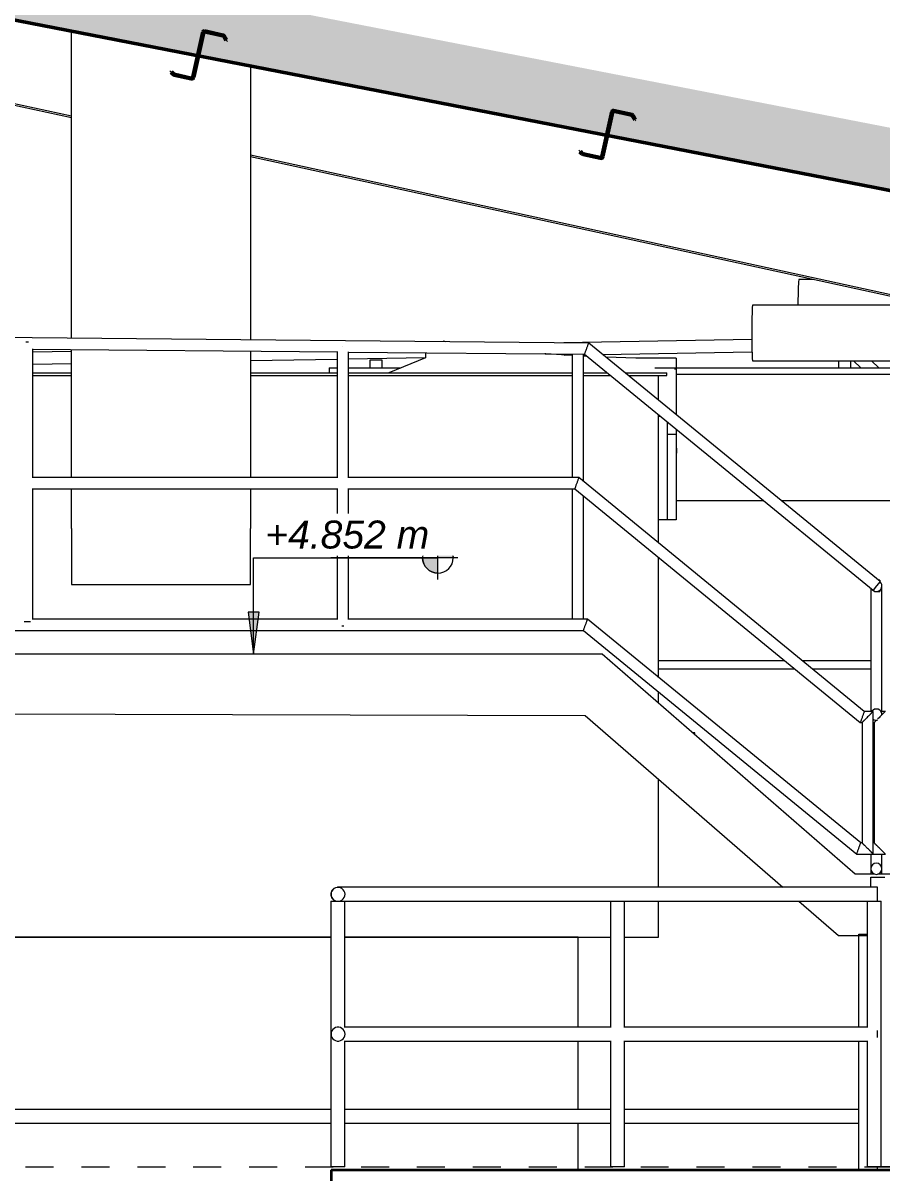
# Model space of a CAD drawing. Header units: metres. Extents: x 62 to 165, y -3 to 9.
# Drawn here: x 118.069 to 121.141, y 2.995 to 7.109 of the extents above; entities that cross this region are included whole.
import ezdxf

# ---------------------------------------------------------------- set-up
doc = ezdxf.new("R2010")
doc.units = ezdxf.units.M
doc.linetypes.add('Centro', pattern=[0.03175, 0.00635, -0.004763, 0.015875, -0.004763])
for name, color, linetype, lineweight in [('A-FLOR-HRAL', 7, 'Continuous', 18), ('A-FLOR-LEVL', 7, 'Continuous', 9), ('A-GENM', 7, 'Continuous', 18), ('A-ROOF', 7, 'Continuous', 18), ('A-ROOF-PATT', 7, 'Continuous', 50), ('E-CABL-TRAY', 7, 'Continuous', 18), ('G-ANNO-DIMS', 7, 'Continuous', 9), ('P-PIPE', 7, 'Continuous', 18), ('S-BEAM', 7, 'Continuous', 18)]:
    doc.layers.add(name, color=color, linetype=linetype, lineweight=lineweight)
doc.styles.add('Arial_I', font='ariali.ttf', dxfattribs={"height": 0.1})

# ---------------------------------------------------------------- blocks, each defined once
blk = doc.blocks.new('Railing - 50mm-V9-Corte 02')
at = {"layer": 'A-FLOR-HRAL'}
for p, q in [((-81.6189, 3.9673), (-81.6189, 3.5162)), ((-81.6189, 3.9673), (-81.5937, 3.9673)), ((-81.5937, 3.9673), (-81.5689, 3.9673)), ((-81.5689, 3.0173), (-81.5689, 3.9673)), ((-81.6189, 3.4683), (-81.6189, 3.0173)), ((-81.5937, 3.0173), (-81.6189, 3.0173)), ((-81.5689, 3.0173), (-81.5937, 3.0173))]:
    blk.add_line(p, q, dxfattribs=at)
blk = doc.blocks.new('Railing - 50mm-V11-Corte 02')
at = {"layer": 'A-FLOR-HRAL'}
for p, q in [((-83.5368, 3.9673), (-83.5368, 3.0173)), ((-83.5368, 3.9673), (-83.5116, 3.9673)), ((-83.5116, 3.9673), (-83.4868, 3.9673)), ((-83.4868, 3.516), (-83.4868, 3.9673)), ((-83.4868, 3.0173), (-83.4868, 3.4685)), ((-83.5116, 3.0173), (-83.5368, 3.0173)), ((-83.4868, 3.0173), (-83.5116, 3.0173))]:
    blk.add_line(p, q, dxfattribs=at)
blk = doc.blocks.new('Railing - 50mm-V13-Corte 02')
at = {"layer": 'A-FLOR-HRAL'}
for p, q in [((-82.5368, 3.9673), (-82.5368, 3.5162)), ((-82.5368, 3.9673), (-82.5116, 3.9673)), ((-82.5116, 3.9673), (-82.4868, 3.9673)), ((-82.4868, 3.516), (-82.4868, 3.9673)), ((-82.5368, 3.4683), (-82.5368, 3.0173)), ((-82.4868, 3.0173), (-82.4868, 3.4685)), ((-82.5116, 3.0173), (-82.5368, 3.0173)), ((-82.4868, 3.0173), (-82.5116, 3.0173))]:
    blk.add_line(p, q, dxfattribs=at)
blk = doc.blocks.new('Railing - Railing-1311130-Corte 02')
at = {"layer": 'A-FLOR-HRAL'}
for p, q in [((-83.5112, 4.0173), (-83.5118, 4.0173)), ((-81.5814, 4.0173), (-83.5118, 4.0173)), ((-83.5118, 3.9673), (-83.5112, 3.9673)), ((-83.4886, 3.9673), (-82.5348, 3.9673)), ((-82.4887, 3.9673), (-81.6169, 3.9673)), ((-83.5112, 3.5173), (-83.5118, 3.5173)), ((-82.5348, 3.5173), (-83.4886, 3.5173)), ((-81.6169, 3.5173), (-82.4887, 3.5173)), ((-83.5118, 3.4673), (-83.5112, 3.4673)), ((-83.4886, 3.4673), (-82.5348, 3.4673)), ((-82.4887, 3.4673), (-81.6169, 3.4673))]:
    blk.add_line(p, q, dxfattribs=at)
at = {"layer": 'A-FLOR-HRAL', "flags": 128}
for points in [[(-83.4862, 3.9923), (-83.487, 3.9983), (-83.4891, 4.0039), (-83.4925, 4.0088), (-83.497, 4.0128), (-83.5024, 4.0156), (-83.5082, 4.0171), (-83.5143, 4.0171), (-83.5201, 4.0156), (-83.5254, 4.0128), (-83.53, 4.0088), (-83.5334, 4.0039), (-83.5355, 3.9983), (-83.5362, 3.9923)], [(-83.5362, 3.9923), (-83.5355, 3.9863), (-83.5334, 3.9806), (-83.53, 3.9757), (-83.5254, 3.9717), (-83.5201, 3.9689), (-83.5143, 3.9674), (-83.5082, 3.9674), (-83.5024, 3.9689), (-83.497, 3.9717), (-83.4925, 3.9757), (-83.4891, 3.9806), (-83.487, 3.9863), (-83.4862, 3.9923)], [(-83.4862, 3.4923), (-83.487, 3.4983), (-83.4891, 3.5039), (-83.4925, 3.5088), (-83.497, 3.5128), (-83.5024, 3.5156), (-83.5082, 3.5171), (-83.5143, 3.5171), (-83.5201, 3.5156), (-83.5254, 3.5128), (-83.53, 3.5088), (-83.5334, 3.5039), (-83.5355, 3.4983), (-83.5362, 3.4923)], [(-83.5362, 3.4923), (-83.5355, 3.4863), (-83.5334, 3.4806), (-83.53, 3.4757), (-83.5254, 3.4717), (-83.5201, 3.4689), (-83.5143, 3.4674), (-83.5082, 3.4674), (-83.5024, 3.4689), (-83.497, 3.4717), (-83.4925, 3.4757), (-83.4891, 3.4806), (-83.487, 3.4863), (-83.4862, 3.4923)]]:
    blk.add_lwpolyline(points, dxfattribs=at)
at = {"layer": 'A-FLOR-HRAL'}
for centre, start_param, end_param in [((-81.5814, 3.9923), 4.712389, 6.283185), ((-81.5814, 3.9923), 3.141593, 4.712389), ((-81.5814, 3.4923), 4.712389, 5.235988), ((-81.5814, 3.4923), 4.18879, 4.712389)]:
    blk.add_ellipse(centre, major_axis=(0, 0.025), ratio=0.008189, start_param=start_param, end_param=end_param, dxfattribs=at)
for points, knots in [([(-83.5244, 4.0139), (-83.5248, 4.0136), (-83.5258, 4.0131), (-83.5276, 4.0118), (-83.5292, 4.0104), (-83.5307, 4.0088), (-83.5321, 4.0071), (-83.5337, 4.0048), (-83.5351, 4.0019), (-83.5365, 3.9977), (-83.537, 3.9944), (-83.537, 3.9923)], [0.6666667, 0.6666667, 0.6666667, 0.6666667, 0.6875, 0.7083333, 0.75, 0.7708333, 0.7916667, 0.8333333, 0.875, 0.9166667, 1, 1, 1, 1]), ([(-83.537, 3.9923), (-83.537, 3.9901), (-83.5365, 3.9868), (-83.5351, 3.9827), (-83.5337, 3.9797), (-83.5321, 3.9775), (-83.5307, 3.9758), (-83.5292, 3.9742), (-83.5272, 3.9724), (-83.5253, 3.9712), (-83.5244, 3.9706)], [0, 0, 0, 0, 0.0833333, 0.125, 0.1666667, 0.2083333, 0.2291667, 0.25, 0.2916667, 0.3333333, 0.3333333, 0.3333333, 0.3333333])]:
    blk.add_open_spline(points, degree=3, knots=knots, dxfattribs=at)
for points in [[(-83.5104, 4.0172), (-83.5108, 4.0173), (-83.5118, 4.0173), (-83.5127, 4.0173), (-83.5132, 4.0172)], [(-83.5132, 3.9673), (-83.5127, 3.9673), (-83.5122, 3.9673), (-83.5118, 3.9673)], [(-83.5116, 3.9673), (-83.5112, 3.9673), (-83.5108, 3.9673), (-83.5104, 3.9673)], [(-83.5369, 3.4938), (-83.537, 3.4933), (-83.537, 3.4928), (-83.537, 3.4923)], [(-83.537, 3.4923), (-83.537, 3.4917), (-83.537, 3.4912), (-83.5369, 3.4907)]]:
    blk.add_open_spline(points, degree=3, dxfattribs=at)
for name in ['Railing - 50mm-V11-Corte 02', 'Railing - 50mm-V13-Corte 02', 'Railing - 50mm-V9-Corte 02']:
    blk.add_blockref(name, (0, 0))
blk = doc.blocks.new('AB1_REVER_EST LOSAS_ZZ_ZZ_MO_T_A_rvt-2-Corte 02')
at = {"layer": 'A-FLOR-HRAL', "lineweight": 18}
blk.add_blockref('Railing - Railing-1311130-Corte 02', (0, 0), dxfattribs=at)
blk = doc.blocks.new('AB1_REVER_ELE_ZZ_ZZ_MO_T_A_rvt-2-Corte 02')
at = {"layer": 'E-CABL-TRAY', "color": 96, "true_color": 0x008000}
for p, q in [((-83.5368, 3.2225), (-86.6715, 3.2225)), ((-82.5368, 3.2225), (-83.4868, 3.2225)), ((-81.6489, 3.2225), (-82.4868, 3.2225)), ((-83.5368, 3.1725), (-86.6715, 3.1725)), ((-82.5368, 3.1725), (-83.4868, 3.1725)), ((-81.6489, 3.1725), (-82.4868, 3.1725))]:
    blk.add_line(p, q, dxfattribs=at)
blk = doc.blocks.new('Tanque Cilindrico - H_6_00m-2 - Tanque Cilindrico - H_6_00m-2-1502286-Corte 02')
at = {"layer": 'A-GENM'}
for p, q in [((-83.5431, 5.875), (-83.5431, 5.8575)), ((-83.5431, 5.875), (-83.5145, 5.875)), ((-83.4753, 5.875), (-83.2979, 5.875)), ((-83.2968, 5.875), (-83.2865, 5.875)), ((-83.2968, 5.8708), (-83.2968, 5.875)), ((-82.3777, 5.875), (-82.3048, 5.875)), ((-82.3048, 5.875), (-82.3011, 5.875)), ((-82.3048, 5.8699), (-82.3048, 5.875)), ((-82.3011, 5.7075), (-82.3011, 5.875)), ((-82.301, 5.875), (-81.3078, 5.875)), ((-82.301, 5.8532), (-81.3078, 5.8532)), ((-82.3011, 5.57), (-82.3011, 5.6558)), ((-82.3011, 5.5885), (-82.3005, 5.57)), ((-82.3005, 5.57), (-82.3011, 5.57)), ((-82.3015, 5.4004), (-81.9891, 5.4004)), ((-81.9255, 5.4004), (-81.2883, 5.4004)), ((-82.3647, 4.8291), (-82.3349, 4.8291)), ((-82.3349, 4.8291), (-81.9142, 4.8291)), ((-81.8514, 4.8291), (-81.6047, 4.8291)), ((-82.3647, 4.7991), (-82.3349, 4.7991)), ((-82.3349, 4.7991), (-81.8779, 4.7991)), ((-81.8143, 4.7991), (-81.6047, 4.7991))]:
    blk.add_line(p, q, dxfattribs=at)
blk = doc.blocks.new('Tanque Cilindrico - 02 - Tanque Cilindrico - 02-1356174-Corte 02')
at = {"layer": 'A-GENM'}
for p, q in [((-84.4644, 5.981), (-84.4644, 7.0792)), ((-83.8244, 6.9548), (-83.8244, 5.9752)), ((-84.4644, 5.4829), (-84.4644, 5.941)), ((-83.8244, 5.9352), (-83.8244, 5.4829)), ((-84.6029, 5.8575), (-84.4644, 5.8575)), ((-84.6029, 5.8475), (-84.4644, 5.8475)), ((-83.8244, 5.8575), (-83.5142, 5.8575)), ((-83.8244, 5.8475), (-83.5142, 5.8475)), ((-83.4743, 5.8575), (-82.6734, 5.8575)), ((-83.4743, 5.8475), (-82.6734, 5.8475)), ((-82.6334, 5.8575), (-82.5473, 5.8575)), ((-82.6334, 5.8475), (-82.5351, 5.8475)), ((-82.4842, 5.8575), (-82.3347, 5.8575)), ((-82.472, 5.8475), (-82.3347, 5.8475)), ((-82.3647, 5.7596), (-82.3647, 5.8475)), ((-82.3347, 5.8475), (-82.3347, 5.8575)), ((-82.3647, 5.2491), (-82.3647, 5.7079)), ((-84.4644, 5.3002), (-84.4644, 5.4429)), ((-83.8244, 5.4429), (-83.8244, 5.3002)), ((-84.4644, 5.3002), (-84.4644, 5.1002)), ((-83.8244, 5.1002), (-83.8244, 5.3002)), ((-82.3647, 4.7681), (-82.3647, 5.1974)), ((-84.4644, 5.1002), (-83.8244, 5.1002)), ((-82.3647, 4.6756), (-82.3647, 4.7164)), ((-82.3647, 4.0173), (-82.3647, 4.4035)), ((-82.3647, 3.8385), (-82.3647, 3.9673)), ((-86.2468, 3.8385), (-83.5368, 3.8385)), ((-83.5368, 3.8385), (-85.492, 3.8385)), ((-82.652, 3.8385), (-83.4868, 3.8385)), ((-83.4868, 3.8385), (-82.5368, 3.8385)), ((-82.652, 3.5173), (-82.652, 3.8385)), ((-82.4868, 3.8385), (-82.3647, 3.8385)), ((-82.652, 3.2225), (-82.652, 3.4673)), ((-82.652, 3.0059), (-82.652, 3.1725))]:
    blk.add_line(p, q, dxfattribs=at)
blk = doc.blocks.new('Transicion estanques - Transicion estanques-1386234-Corte 02')
at = {"layer": 'A-GENM'}
for p, q in [((-83.1326, 5.9704), (-83.1351, 5.969)), ((-83.1238, 5.9688), (-83.1326, 5.9704)), ((-85.0732, 5.8575), (-85.2872, 5.9485)), ((-83.1988, 5.9295), (-83.1988, 5.9109)), ((-86.1859, 5.9091), (-86.1859, 5.9131)), ((-86.1859, 5.875), (-86.1859, 5.9091)), ((-86.1859, 5.9091), (-86.1499, 5.9091)), ((-86.1219, 5.9084), (-86.0797, 5.8783)), ((-86.1219, 5.9084), (-86.1219, 5.875)), ((-83.1988, 5.9109), (-83.3293, 5.8575)), ((-82.6197, 5.9162), (-82.6337, 5.9169)), ((-82.3015, 5.9096), (-82.3015, 5.875)), ((-86.0871, 5.8741), (-86.17, 5.8267)), ((-86.0797, 5.8783), (-86.0854, 5.875)), ((-82.3015, 5.8714), (-82.3015, 5.7079)), ((-86.17, 5.8267), (-85.9059, 5.6386)), ((-86.17, 5.8267), (-86.17, 5.5675)), ((-82.3647, 5.7025), (-82.3581, 5.7025)), ((-82.3322, 5.3316), (-82.3322, 5.6813)), ((-86.1859, 5.6031), (-86.1859, 5.6714)), ((-85.9059, 5.6386), (-85.8868, 5.6386)), ((-85.9059, 5.6386), (-85.9059, 5.5675)), ((-82.3322, 5.6386), (-82.3015, 5.6386)), ((-82.3015, 5.6562), (-82.3015, 5.6386)), ((-82.3015, 5.6386), (-82.3015, 5.3316)), ((-86.17, 5.6026), (-86.1859, 5.6031)), ((-85.9059, 5.3316), (-85.9577, 5.3685)), ((-85.9059, 5.3685), (-85.9059, 5.3316)), ((-85.8868, 5.3316), (-85.9059, 5.3316)), ((-82.3322, 5.3316), (-82.3647, 5.3316)), ((-82.3015, 5.3316), (-82.3322, 5.3316))]:
    blk.add_line(p, q, dxfattribs=at)
at = {"layer": 'A-GENM', "flags": 128}
for points in [[(-85.3388, 5.9487), (-85.3901, 5.9424), (-85.4858, 5.9324), (-85.5866, 5.9241), (-85.6914, 5.9177), (-85.7754, 5.9141)], [(-82.6735, 5.9191), (-82.7679, 5.9254), (-82.7713, 5.9256)], [(-86.1299, 5.9116), (-86.1579, 5.9123), (-86.1859, 5.9131)], [(-86.1499, 5.9091), (-86.1359, 5.9087), (-86.1219, 5.9084)], [(-85.8155, 5.9128), (-85.909, 5.9107), (-86.0195, 5.9102), (-86.1299, 5.9116)], [(-82.3349, 5.9095), (-82.4459, 5.9105), (-82.5526, 5.9134)], [(-82.3015, 5.9096), (-82.3182, 5.9096), (-82.3349, 5.9095)]]:
    blk.add_lwpolyline(points, dxfattribs=at)
blk = doc.blocks.new('AB1_REVER_SAN_ZZ_ZZ_MO_T_A_rvt-2-Corte 02')
at = {"layer": 'P-PIPE', "color": 150, "true_color": 0x007dff}
for p, q in [((-81.8129, 6.191), (-81.863, 6.191)), ((-81.3957, 6.1), (-82.0284, 6.1)), ((-82.0284, 5.9), (-80.4788, 5.9))]:
    blk.add_line(p, q, dxfattribs=at)
for centre, major_axis, start_param, end_param in [((-81.863, 6.0785), (0, 0.1125), 0, 1.377485), ((-82.0284, 6), (0, 0.1), 0, 1.570796), ((-82.0284, 6), (0, 0.1), 1.570796, 3.141593)]:
    blk.add_ellipse(centre, major_axis=major_axis, ratio=0.028848, start_param=start_param, end_param=end_param, dxfattribs=at)
at = {"layer": 'A-GENM', "lineweight": 18}
for name in ['Tanque Cilindrico - 02 - Tanque Cilindrico - 02-1356174-Corte 02', 'Transicion estanques - Transicion estanques-1386234-Corte 02', 'Tanque Cilindrico - H_6_00m-2 - Tanque Cilindrico - H_6_00m-2-1502286-Corte 02']:
    blk.add_blockref(name, (0, 0), dxfattribs=at)
blk = doc.blocks.new('Escalera - Escalera-1234126-Corte 02')
at = {"layer": 'A-GENM'}
for p, q in [((-82.0312, 5.9768), (-82.7032, 5.965)), ((-84.4644, 5.9343), (-84.6028, 5.9319)), ((-82.5648, 5.9235), (-82.0306, 5.9328)), ((-84.6028, 5.8879), (-84.4644, 5.8903)), ((-83.8244, 5.9015), (-83.5142, 5.9069)), ((-83.4743, 5.9076), (-83.1988, 5.9124)), ((-83.3968, 5.9026), (-83.3968, 5.875)), ((-83.3748, 5.9026), (-83.3968, 5.9026)), ((-83.3528, 5.9026), (-83.3748, 5.9026)), ((-83.3528, 5.875), (-83.3528, 5.9026)), ((-82.7023, 5.9211), (-82.6734, 5.9216)), ((-82.6334, 5.9223), (-82.6266, 5.9224)), ((-81.7216, 5.9), (-81.7216, 5.875)), ((-81.6776, 5.875), (-81.6776, 5.9)), ((-81.6675, 5.9), (-81.6412, 5.875)), ((-81.5773, 5.875), (-81.6036, 5.9))]:
    blk.add_line(p, q, dxfattribs=at)
blk = doc.blocks.new('Costanera Perfil Z - Costanera Perfil Z-1341982-Corte 02')
at = {"layer": 'S-BEAM', "lineweight": 50}
for p, q in [((-82.5315, 6.7925), (-82.5673, 6.6315)), ((-82.5644, 6.6308), (-82.5286, 6.7918)), ((-82.5262, 6.7933), (-82.46, 6.7786)), ((-82.4594, 6.7815), (-82.5255, 6.7963)), ((-82.4587, 6.7777), (-82.4497, 6.7621)), ((-82.4472, 6.7637), (-82.4561, 6.7792)), ((-82.4497, 6.7621), (-82.4472, 6.7637)), ((-82.644, 6.6501), (-82.6462, 6.648)), ((-82.6462, 6.648), (-82.6386, 6.6404)), ((-82.6365, 6.6426), (-82.644, 6.6501)), ((-82.6347, 6.6383), (-82.574, 6.6248)), ((-82.5733, 6.6277), (-82.6341, 6.6412))]:
    blk.add_line(p, q, dxfattribs=at)
for centre, radius, start, end in [((-82.5266, 6.7914), 0.005, 77.45, 167.45), ((-82.5266, 6.7914), 0.002, 77.45, 167.45), ((-82.4604, 6.7767), 0.002, 30.0002, 77.45), ((-82.4604, 6.7767), 0.005, 30.0002, 77.45), ((-82.633, 6.6461), 0.008, 225.0002, 257.45), ((-82.633, 6.6461), 0.005, 225.0002, 257.45), ((-82.5722, 6.6326), 0.008, 257.45, 347.45), ((-82.5722, 6.6326), 0.005, 257.45, 347.45)]:
    blk.add_arc(centre, radius, start, end, dxfattribs=at)
blk = doc.blocks.new('Costanera Perfil Z - Costanera Perfil Z-1341951-Corte 02')
at = {"layer": 'S-BEAM', "lineweight": 50}
for p, q in [((-83.9941, 7.0768), (-84.03, 6.9158)), ((-84.027, 6.9151), (-83.9912, 7.0761)), ((-83.9888, 7.0777), (-83.9226, 7.0629)), ((-83.922, 7.0658), (-83.9882, 7.0806)), ((-83.9213, 7.062), (-83.9124, 7.0464)), ((-83.9098, 7.0481), (-83.9187, 7.0635)), ((-83.9124, 7.0464), (-83.9098, 7.0481)), ((-84.1067, 6.9344), (-84.1088, 6.9323)), ((-84.1088, 6.9323), (-84.1013, 6.9247)), ((-84.0991, 6.9269), (-84.1067, 6.9344)), ((-84.0973, 6.9226), (-84.0366, 6.9091)), ((-84.0359, 6.912), (-84.0967, 6.9255))]:
    blk.add_line(p, q, dxfattribs=at)
for centre, radius, start, end in [((-83.9893, 7.0757), 0.005, 77.45, 167.45), ((-83.9893, 7.0757), 0.002, 77.45, 167.45), ((-83.9231, 7.061), 0.002, 30.0002, 77.45), ((-83.9231, 7.061), 0.005, 30.0002, 77.45), ((-84.0956, 6.9304), 0.008, 225.0002, 257.45), ((-84.0956, 6.9304), 0.005, 225.0002, 257.45), ((-84.0349, 6.9169), 0.008, 257.45, 347.45), ((-84.0349, 6.9169), 0.005, 257.45, 347.45)]:
    blk.add_arc(centre, radius, start, end, dxfattribs=at)
blk = doc.blocks.new('Escalera_02 - Escalera_02-1298300-Corte 02')
at = {"layer": 'A-GENM'}
for p, q in [((-82.6146, 5.9642), (-86.8287, 6.0024)), ((-84.6228, 5.9675), (-84.628, 5.9675)), ((-84.6176, 5.9675), (-84.6228, 5.9675)), ((-84.604, 5.9423), (-83.513, 5.9324)), ((-84.6028, 5.4817), (-84.6028, 5.9435)), ((-83.5142, 5.9336), (-83.5142, 5.4817)), ((-83.4936, 5.9528), (-83.4942, 5.9528)), ((-83.4754, 5.932), (-82.6291, 5.9244)), ((-83.4742, 5.4817), (-83.4742, 5.9332)), ((-82.6734, 5.9248), (-82.6734, 5.4829)), ((-82.6334, 5.4691), (-82.6334, 5.9244)), ((-82.6291, 5.9244), (-81.5975, 5.0798)), ((-81.5722, 5.1108), (-82.6146, 5.9642)), ((-83.513, 5.4829), (-84.604, 5.4829)), ((-82.6502, 5.4829), (-83.4754, 5.4829)), ((-81.6288, 4.6466), (-82.6502, 5.4829)), ((-84.604, 5.4429), (-83.513, 5.4429)), ((-84.6028, 4.975), (-84.6028, 5.4441)), ((-83.5142, 5.4441), (-83.5142, 4.975)), ((-83.4754, 5.4429), (-82.6645, 5.4429)), ((-83.4742, 4.975), (-83.4742, 5.4441)), ((-82.6734, 5.4429), (-82.6734, 4.9762)), ((-82.6645, 5.4429), (-81.6431, 4.6066)), ((-82.6334, 4.9762), (-82.6334, 5.4174)), ((-81.5722, 5.1108), (-81.5849, 5.0953)), ((-81.5736, 5.1153), (-81.5777, 5.1153)), ((-81.5736, 5.1153), (-81.5736, 5.112)), ((-81.6057, 5.0865), (-81.6057, 5.0279)), ((-81.5849, 5.0953), (-81.5975, 5.0798)), ((-81.5941, 5.077), (-81.592, 5.0753)), ((-81.592, 5.0753), (-81.5879, 5.0753)), ((-81.5835, 5.0753), (-81.5736, 5.0753)), ((-81.5736, 5.0791), (-81.5736, 5.0753)), ((-81.5657, 5.0279), (-81.5657, 5.095)), ((-81.6057, 5.0357), (-81.6057, 4.6466)), ((-81.5657, 4.6466), (-81.5657, 5.0357)), ((-86.8393, 4.9362), (-82.6331, 4.9362)), ((-84.6342, 4.9675), (-84.6228, 4.9675)), ((-84.6228, 4.9675), (-84.6113, 4.9675)), ((-83.513, 4.9762), (-84.604, 4.9762)), ((-83.4977, 4.9528), (-83.4942, 4.9528)), ((-83.4942, 4.9528), (-83.4908, 4.9528)), ((-82.6189, 4.9762), (-83.4754, 4.9762)), ((-82.6331, 4.9362), (-81.6561, 4.1362)), ((-81.6418, 4.1762), (-82.6189, 4.9762)), ((-82.567, 4.8516), (-86.827, 4.8516)), ((-81.6614, 4.0643), (-82.567, 4.8516)), ((-86.787, 4.6428), (-82.627, 4.6316)), ((-82.627, 4.6316), (-81.9204, 4.0173)), ((-81.597, 4.6466), (-81.6288, 4.6466)), ((-81.597, 4.1362), (-81.597, 4.6466)), ((-81.5536, 4.6466), (-81.5697, 4.6466)), ((-82.2349, 4.5695), (-82.2426, 4.5695)), ((-82.2349, 4.5628), (-82.2349, 4.5695)), ((-81.6431, 4.6066), (-81.637, 4.6066)), ((-81.637, 4.6066), (-81.637, 4.1762)), ((-81.597, 4.6066), (-81.5936, 4.6066)), ((-81.5936, 4.6066), (-81.5936, 4.1762)), ((-81.637, 4.1762), (-81.6418, 4.1762)), ((-81.5936, 4.1762), (-81.597, 4.1762)), ((-81.6561, 4.1362), (-81.597, 4.1362)), ((-81.6057, 4.1362), (-81.6057, 4.0835)), ((-81.597, 4.1362), (-81.5536, 4.1362)), ((-81.5657, 4.0835), (-81.5657, 4.1362)), ((-81.6057, 4.0835), (-81.6057, 4.0707)), ((-81.6057, 4.0828), (-81.6057, 4.0643)), ((-81.5657, 4.0707), (-81.5657, 4.0835)), ((-81.5657, 4.0643), (-81.5657, 4.0828)), ((-81.5912, 4.0643), (-81.6614, 4.0643)), ((-81.6057, 4.0173), (-81.6057, 4.0539)), ((-81.6057, 4.0539), (-81.5557, 4.0539)), ((-80.7257, 4.0643), (-81.5803, 4.0643)), ((-81.8629, 3.9673), (-81.7214, 3.8443)), ((-81.7214, 3.8443), (-81.6189, 3.8443)), ((-81.6489, 3.5172), (-81.6489, 3.8494)), ((-81.6489, 3.8494), (-81.6189, 3.8494)), ((-81.6489, 3.0059), (-81.6489, 3.4673))]:
    blk.add_line(p, q, dxfattribs=at)
for centre, start, end in [((-81.5857, 5.095), 270, 49.3414), ((-81.5857, 5.095), 216.6571, 270), ((-81.5857, 4.635), 0, 144.0497), ((-81.5857, 4.635), 235.2971, 281.9717), ((-81.5857, 4.0835), 0, 180), ((-81.5857, 4.0835), 180, 0)]:
    blk.add_arc(centre, 0.02, start, end, dxfattribs=at)
for points, knots in [([(-82.6291, 5.9244), (-82.6291, 5.9244), (-82.6286, 5.9258), (-82.627, 5.93), (-82.6255, 5.9342), (-82.6237, 5.9391), (-82.6225, 5.9426), (-82.6218, 5.9443)], [0.5, 0.5, 0.5, 0.5, 0.6666667, 0.75, 0.8333333, 0.9166667, 1, 1, 1, 1]), ([(-82.6502, 5.4829), (-82.6502, 5.4829), (-82.6507, 5.4815), (-82.6522, 5.4772), (-82.6537, 5.473), (-82.6554, 5.4681), (-82.6567, 5.4646), (-82.6573, 5.4629)], [0.5, 0.5, 0.5, 0.5, 0.6666667, 0.75, 0.8333333, 0.9166667, 1, 1, 1, 1]), ([(-82.6331, 4.9362), (-82.6331, 4.9362), (-82.6326, 4.9376), (-82.6311, 4.9419), (-82.6296, 4.9461), (-82.6279, 4.951), (-82.6266, 4.9544), (-82.626, 4.9562)], [0.5, 0.5, 0.5, 0.5, 0.6666667, 0.75, 0.8333333, 0.9166667, 1, 1, 1, 1]), ([(-81.617, 4.6266), (-81.6187, 4.6249), (-81.6213, 4.6223), (-81.6247, 4.619), (-81.6266, 4.617), (-81.6281, 4.6155), (-81.6295, 4.6141), (-81.6308, 4.6128), (-81.632, 4.6116), (-81.6331, 4.6105), (-81.6343, 4.6093), (-81.6355, 4.6081), (-81.6366, 4.607), (-81.637, 4.6066), (-81.637, 4.6066)], [0, 0, 0, 0, 0.0833333, 0.125, 0.1666667, 0.1875, 0.2083333, 0.25, 0.2708333, 0.2916667, 0.3333333, 0.375, 0.4166667, 0.5, 0.5, 0.5, 0.5]), ([(-81.6288, 4.6466), (-81.6288, 4.6466), (-81.6293, 4.6452), (-81.6309, 4.6409), (-81.6324, 4.6368), (-81.6341, 4.6319), (-81.6353, 4.6284), (-81.636, 4.6266)], [0.5, 0.5, 0.5, 0.5, 0.6666667, 0.75, 0.8333333, 0.9166667, 1, 1, 1, 1]), ([(-81.597, 4.6466), (-81.597, 4.6466), (-81.5973, 4.6463), (-81.5984, 4.6452), (-81.5996, 4.644), (-81.6008, 4.6428), (-81.6019, 4.6417), (-81.6031, 4.6405), (-81.6048, 4.6389), (-81.6066, 4.637), (-81.6081, 4.6355), (-81.6097, 4.6339), (-81.6126, 4.631), (-81.6152, 4.6284), (-81.617, 4.6266)], [0.5, 0.5, 0.5, 0.5, 0.5833333, 0.625, 0.6666667, 0.7083333, 0.7291667, 0.75, 0.7916667, 0.8333333, 0.8541667, 0.875, 0.9166667, 1, 1, 1, 1]), ([(-81.5853, 4.615), (-81.5855, 4.6148), (-81.5863, 4.6139), (-81.5875, 4.6128), (-81.5887, 4.6116), (-81.5898, 4.6105), (-81.591, 4.6093), (-81.5922, 4.6081), (-81.5933, 4.607), (-81.5936, 4.6066), (-81.5936, 4.6066)], [0.1983928, 0.1983928, 0.1983928, 0.1983928, 0.2083333, 0.25, 0.2708333, 0.2916667, 0.3333333, 0.375, 0.4166667, 0.5, 0.5, 0.5, 0.5]), ([(-81.5736, 4.6266), (-81.5754, 4.6249), (-81.578, 4.6223), (-81.5806, 4.6197), (-81.5815, 4.6187), (-81.5817, 4.6186)], [0, 0, 0, 0, 0.0833333, 0.125, 0.1312199, 0.1312199, 0.1312199, 0.1312199]), ([(-81.5536, 4.6466), (-81.5536, 4.6466), (-81.554, 4.6463), (-81.5551, 4.6452), (-81.5563, 4.644), (-81.5575, 4.6428), (-81.5586, 4.6417), (-81.5598, 4.6405), (-81.5614, 4.6389), (-81.5632, 4.637), (-81.5648, 4.6355), (-81.5664, 4.6339), (-81.5693, 4.631), (-81.5719, 4.6284), (-81.5736, 4.6266)], [0.5, 0.5, 0.5, 0.5, 0.5833333, 0.625, 0.6666667, 0.7083333, 0.7291667, 0.75, 0.7916667, 0.8333333, 0.8541667, 0.875, 0.9166667, 1, 1, 1, 1]), ([(-81.5971, 4.5462), (-81.5966, 4.5461), (-81.5955, 4.5457), (-81.5944, 4.5454), (-81.5937, 4.5453)], [0.30795831, 0.30795831, 0.30795831, 0.30795831, 0.33333333, 0.36926021, 0.36926021, 0.36926021, 0.36926021]), ([(-81.6561, 4.1362), (-81.6561, 4.1362), (-81.6556, 4.1376), (-81.654, 4.1419), (-81.6525, 4.1461), (-81.6508, 4.151), (-81.6495, 4.1545), (-81.6489, 4.1562)], [0.5, 0.5, 0.5, 0.5, 0.6666667, 0.75, 0.8333333, 0.9166667, 1, 1, 1, 1]), ([(-81.617, 4.1562), (-81.6188, 4.158), (-81.6213, 4.1606), (-81.6247, 4.1639), (-81.6266, 4.1658), (-81.6281, 4.1673), (-81.6295, 4.1688), (-81.6308, 4.1701), (-81.632, 4.1713), (-81.6331, 4.1724), (-81.6343, 4.1736), (-81.6355, 4.1747), (-81.6366, 4.1759), (-81.637, 4.1762), (-81.637, 4.1762)], [0, 0, 0, 0, 0.0833333, 0.125, 0.1666667, 0.1875, 0.2083333, 0.25, 0.2708333, 0.2916667, 0.3333333, 0.375, 0.4166667, 0.5, 0.5, 0.5, 0.5]), ([(-81.597, 4.1362), (-81.597, 4.1362), (-81.5973, 4.1366), (-81.5985, 4.1377), (-81.5996, 4.1388), (-81.6008, 4.1401), (-81.6019, 4.1412), (-81.6031, 4.1424), (-81.6048, 4.144), (-81.6066, 4.1458), (-81.6081, 4.1474), (-81.6097, 4.149), (-81.6126, 4.1518), (-81.6152, 4.1545), (-81.617, 4.1562)], [0.5, 0.5, 0.5, 0.5, 0.5833333, 0.625, 0.6666667, 0.7083333, 0.7291667, 0.75, 0.7916667, 0.8333333, 0.8541667, 0.875, 0.9166667, 1, 1, 1, 1]), ([(-81.5736, 4.1562), (-81.5754, 4.158), (-81.578, 4.1606), (-81.5813, 4.1639), (-81.5833, 4.1658), (-81.5847, 4.1673), (-81.5862, 4.1688), (-81.5875, 4.1701), (-81.5887, 4.1713), (-81.5898, 4.1724), (-81.591, 4.1736), (-81.5922, 4.1747), (-81.5933, 4.1759), (-81.5936, 4.1762), (-81.5936, 4.1762)], [0, 0, 0, 0, 0.0833333, 0.125, 0.1666667, 0.1875, 0.2083333, 0.25, 0.2708333, 0.2916667, 0.3333333, 0.375, 0.4166667, 0.5, 0.5, 0.5, 0.5]), ([(-81.5536, 4.1362), (-81.5536, 4.1362), (-81.554, 4.1366), (-81.5551, 4.1377), (-81.5563, 4.1388), (-81.5575, 4.1401), (-81.5586, 4.1412), (-81.5598, 4.1424), (-81.5614, 4.144), (-81.5632, 4.1458), (-81.5648, 4.1474), (-81.5664, 4.149), (-81.5693, 4.1518), (-81.5719, 4.1545), (-81.5736, 4.1562)], [0.5, 0.5, 0.5, 0.5, 0.5833333, 0.625, 0.6666667, 0.7083333, 0.7291667, 0.75, 0.7916667, 0.8333333, 0.8541667, 0.875, 0.9166667, 1, 1, 1, 1])]:
    blk.add_open_spline(points, degree=3, knots=knots, dxfattribs=at)
for points in [[(-82.6218, 5.9443), (-82.6212, 5.946), (-82.62, 5.9495), (-82.6182, 5.9544), (-82.6167, 5.9586), (-82.6155, 5.9618), (-82.6148, 5.9638), (-82.6146, 5.9642), (-82.6146, 5.9642)], [(-82.6573, 5.4629), (-82.6579, 5.4611), (-82.6592, 5.4576), (-82.6609, 5.4527), (-82.6624, 5.4486), (-82.6636, 5.4453), (-82.6643, 5.4433), (-82.6645, 5.4429), (-82.6645, 5.4429)], [(-81.592, 5.0753), (-81.592, 5.0753), (-81.5919, 5.0755), (-81.5918, 5.076)], [(-82.626, 4.9562), (-82.6254, 4.9579), (-82.6241, 4.9614), (-82.6224, 4.9663), (-82.6209, 4.9705), (-82.6197, 4.9737), (-82.619, 4.9757), (-82.6189, 4.9762), (-82.6189, 4.9762)], [(-81.636, 4.6266), (-81.6366, 4.6249), (-81.6378, 4.6214), (-81.6396, 4.6165), (-81.6411, 4.6123), (-81.6422, 4.6091), (-81.643, 4.6071), (-81.6431, 4.6066), (-81.6431, 4.6066)], [(-81.6489, 4.1562), (-81.6483, 4.158), (-81.647, 4.1614), (-81.6453, 4.1663), (-81.6438, 4.1705), (-81.6427, 4.1737), (-81.6419, 4.1758), (-81.6418, 4.1762), (-81.6418, 4.1762)]]:
    blk.add_open_spline(points, degree=3, dxfattribs=at)
blk = doc.blocks.new('Mezzanina - Mezzanina-1309146-Corte 02')
at = {"layer": 'A-GENM'}
for p, q in [((-83.5371, 3.0059), (-83.5371, 2.8424)), ((-83.5362, 3.0059), (-83.5371, 3.0059))]:
    blk.add_line(p, q, dxfattribs=at)
at = {"layer": 'A-GENM', "lineweight": 35}
for p, q in [((-78.7254, 3.0059), (-83.5362, 3.0059)), ((-83.5362, 3.0059), (-83.5362, 2.8424))]:
    blk.add_line(p, q, dxfattribs=at)
blk = doc.blocks.new('Generic Models 5 - Generic Models 1-1313555-Corte 02')
at = {"layer": 'A-GENM'}
for p, q in [((-81.5244, 3.9857), (-81.5244, 3.8149)), ((-81.5244, 3.8014), (-81.5244, 3.0673)), ((-81.5816, 3.0059), (-81.5816, 3.0173)), ((-81.569, 3.0189), (-81.5244, 3.0189)), ((-81.5244, 3.0313), (-81.5244, 3.0189)), ((-81.5244, 3.0189), (-81.5244, 3.0059))]:
    blk.add_line(p, q, dxfattribs=at)
blk = doc.blocks.new('Spot Elevations - Simbolo Cota Elevación-1114047-Corte 02')
at = {"layer": 'G-ANNO-DIMS'}
h = blk.add_hatch(color=256, dxfattribs=at)
edge = h.paths.add_edge_path()
edge.add_line((-86.4008, 7.8685), (-86.4558, 7.8685))
edge.add_arc((-86.4008, 7.8685), 0.055, 90, 180, ccw=False)
edge.add_line((-86.4008, 7.9235), (-86.4008, 7.8685))
h = blk.add_hatch(color=256, dxfattribs=at)
edge = h.paths.add_edge_path()
edge.add_line((-86.4008, 7.8685), (-86.3458, 7.8685))
edge.add_arc((-86.4008, 7.8685), 0.055, -90, 0, ccw=False)
edge.add_line((-86.4008, 7.8135), (-86.4008, 7.8685))
for p, q in [((-86.4008, 7.7903), (-86.4008, 7.9435)), ((-86.4719, 7.8685), (-86.018, 7.8685))]:
    blk.add_line(p, q, dxfattribs=at)
blk.add_circle((-86.4008, 7.8685), 0.055, dxfattribs=at)
for start, end in [(90, 180), (270, 0)]:
    blk.add_arc((-86.4008, 7.8685), 0.055, start, end, dxfattribs=at)

msp = doc.modelspace()

# ---------------------------------------------------------------- hatches: boundary and pattern name
at = {"layer": 'A-ROOF-PATT', "lineweight": 18}
h = msp.add_hatch(dxfattribs=at)
h.set_pattern_fill('FP_9', color=256, style=0, pattern_type=2)
h.set_pattern_definition([(0, (121.96645, 3.148), (0.4064, 0.1016), [0.01676, -0.28804, 0.01676, -0.28804, -1.626]), (0, (121.96645, 3.148), (0.4064, 0.1016), [-0.6096, 0.01676, -0.59284, 0.01676, -0.28804, -0.7112]), (0, (121.96645, 3.148), (0.4064, 0.1016), [-1.524, 0.01676, -0.18644, 0.01676, -0.49124]), (120, (122.11945, 3.198), (-0.2911882, 0.3011527), [0.01676, -0.28804, 0.01676, -0.28804, -1.626]), (120, (122.11945, 3.198), (-0.2911882, 0.3011527), [-0.6096, 0.01676, -0.59284, 0.01676, -0.28804, -0.7112]), (120, (122.11945, 3.198), (-0.2911882, 0.3011527), [-1.524, 0.01676, -0.18644, 0.01676, -0.49124]), (240, (122.17045, 3.402), (-0.1152118, -0.4027527), [0.01676, -0.28804, 0.01676, -0.28804, -1.626]), (240, (122.17045, 3.402), (-0.1152118, -0.4027527), [-0.6096, 0.01676, -0.59284, 0.01676, -0.28804, -0.7112]), (240, (122.17045, 3.402), (-0.1152118, -0.4027527), [-1.524, 0.01676, -0.18644, 0.01676, -0.49124])])
h.paths.add_polyline_path([(132.3627, 4.3344), (132.3627, 4.5585), (117.0493, 7.5351), (106.8403, 5.5507), (106.8403, 5.3266), (117.0493, 7.311), (131.9799, 4.4088)])
at = {"layer": 'G-ANNO-DIMS'}
msp.add_hatch(color=256, dxfattribs=at).paths.add_polyline_path([(118.8934, 4.8516), (118.9131, 5.0016), (118.8736, 5.0016)])

# ---------------------------------------------------------------- linework, layer by layer
at = {"layer": 'A-FLOR-LEVL', "color": 9, "linetype": 'Centro', "true_color": 0xc0c0c0}
msp.add_line((105.2777, 3.0173), (137.58, 3.0173), dxfattribs=at)
at = {"layer": 'A-ROOF', "lineweight": 50}
msp.add_line((117.0493, 7.311), (132.3627, 4.3344), dxfattribs=at)
at = {"layer": 'G-ANNO-DIMS'}
for p, q in [((118.8934, 5.1961), (119.5524, 5.1961)), ((118.8934, 4.8516), (118.8934, 5.1961)), ((118.9131, 5.0016), (118.8736, 5.0016)), ((118.8736, 5.0016), (118.8934, 4.8516)), ((118.8934, 4.8516), (118.9131, 5.0016))]:
    msp.add_line(p, q, dxfattribs=at)
at = {"layer": 'S-BEAM'}
for p, q in [((118.2421, 6.7693), (116.8965, 7.0628)), ((118.2421, 6.7753), (116.8978, 7.0685)), ((132.2103, 3.7286), (118.8821, 6.6357)), ((132.209, 3.7229), (118.8821, 6.6297)), ((120.3832, 6.663), (121.6267, 6.4134))]:
    msp.add_line(p, q, dxfattribs=at)

# ---------------------------------------------------------------- block references
at = {"lineweight": 5}
for name in ['AB1_REVER_SAN_ZZ_ZZ_MO_T_A_rvt-2-Corte 02', 'AB1_REVER_EST LOSAS_ZZ_ZZ_MO_T_A_rvt-2-Corte 02', 'AB1_REVER_ELE_ZZ_ZZ_MO_T_A_rvt-2-Corte 02']:
    msp.add_blockref(name, (202.7064, 0), dxfattribs=at)
at = {"layer": 'A-GENM'}
for name in ['Escalera - Escalera-1234126-Corte 02', 'Escalera_02 - Escalera_02-1298300-Corte 02', 'Generic Models 5 - Generic Models 1-1313555-Corte 02', 'Mezzanina - Mezzanina-1309146-Corte 02']:
    msp.add_blockref(name, (202.7064, 0), dxfattribs=at)
at = {"layer": 'G-ANNO-DIMS', "extrusion": (0, 0, -1)}
msp.add_blockref('Spot Elevations - Simbolo Cota Elevación-1114047-Corte 02', (-33.1516, -2.6724), dxfattribs=at)
at = {"layer": 'S-BEAM'}
for name in ['Costanera Perfil Z - Costanera Perfil Z-1341951-Corte 02', 'Costanera Perfil Z - Costanera Perfil Z-1341982-Corte 02']:
    msp.add_blockref(name, (202.7064, 0), dxfattribs=at)

# ---------------------------------------------------------------- next in the draw order: texts
at = {"layer": 'G-ANNO-DIMS', "insert": (118.9351, 5.3291), "char_height": 0.1, "width": 0.701501, "attachment_point": 1, "line_spacing_factor": 0.941778, "style": 'Arial_I', "bg_fill": 3, "box_fill_scale": 1.25, "bg_fill_color": 256, "bg_fill_true_color": 13158600, "bg_fill_transparency": 0}
msp.add_mtext('+4.852 m', dxfattribs=at)

doc.saveas('drawing.dxf')
